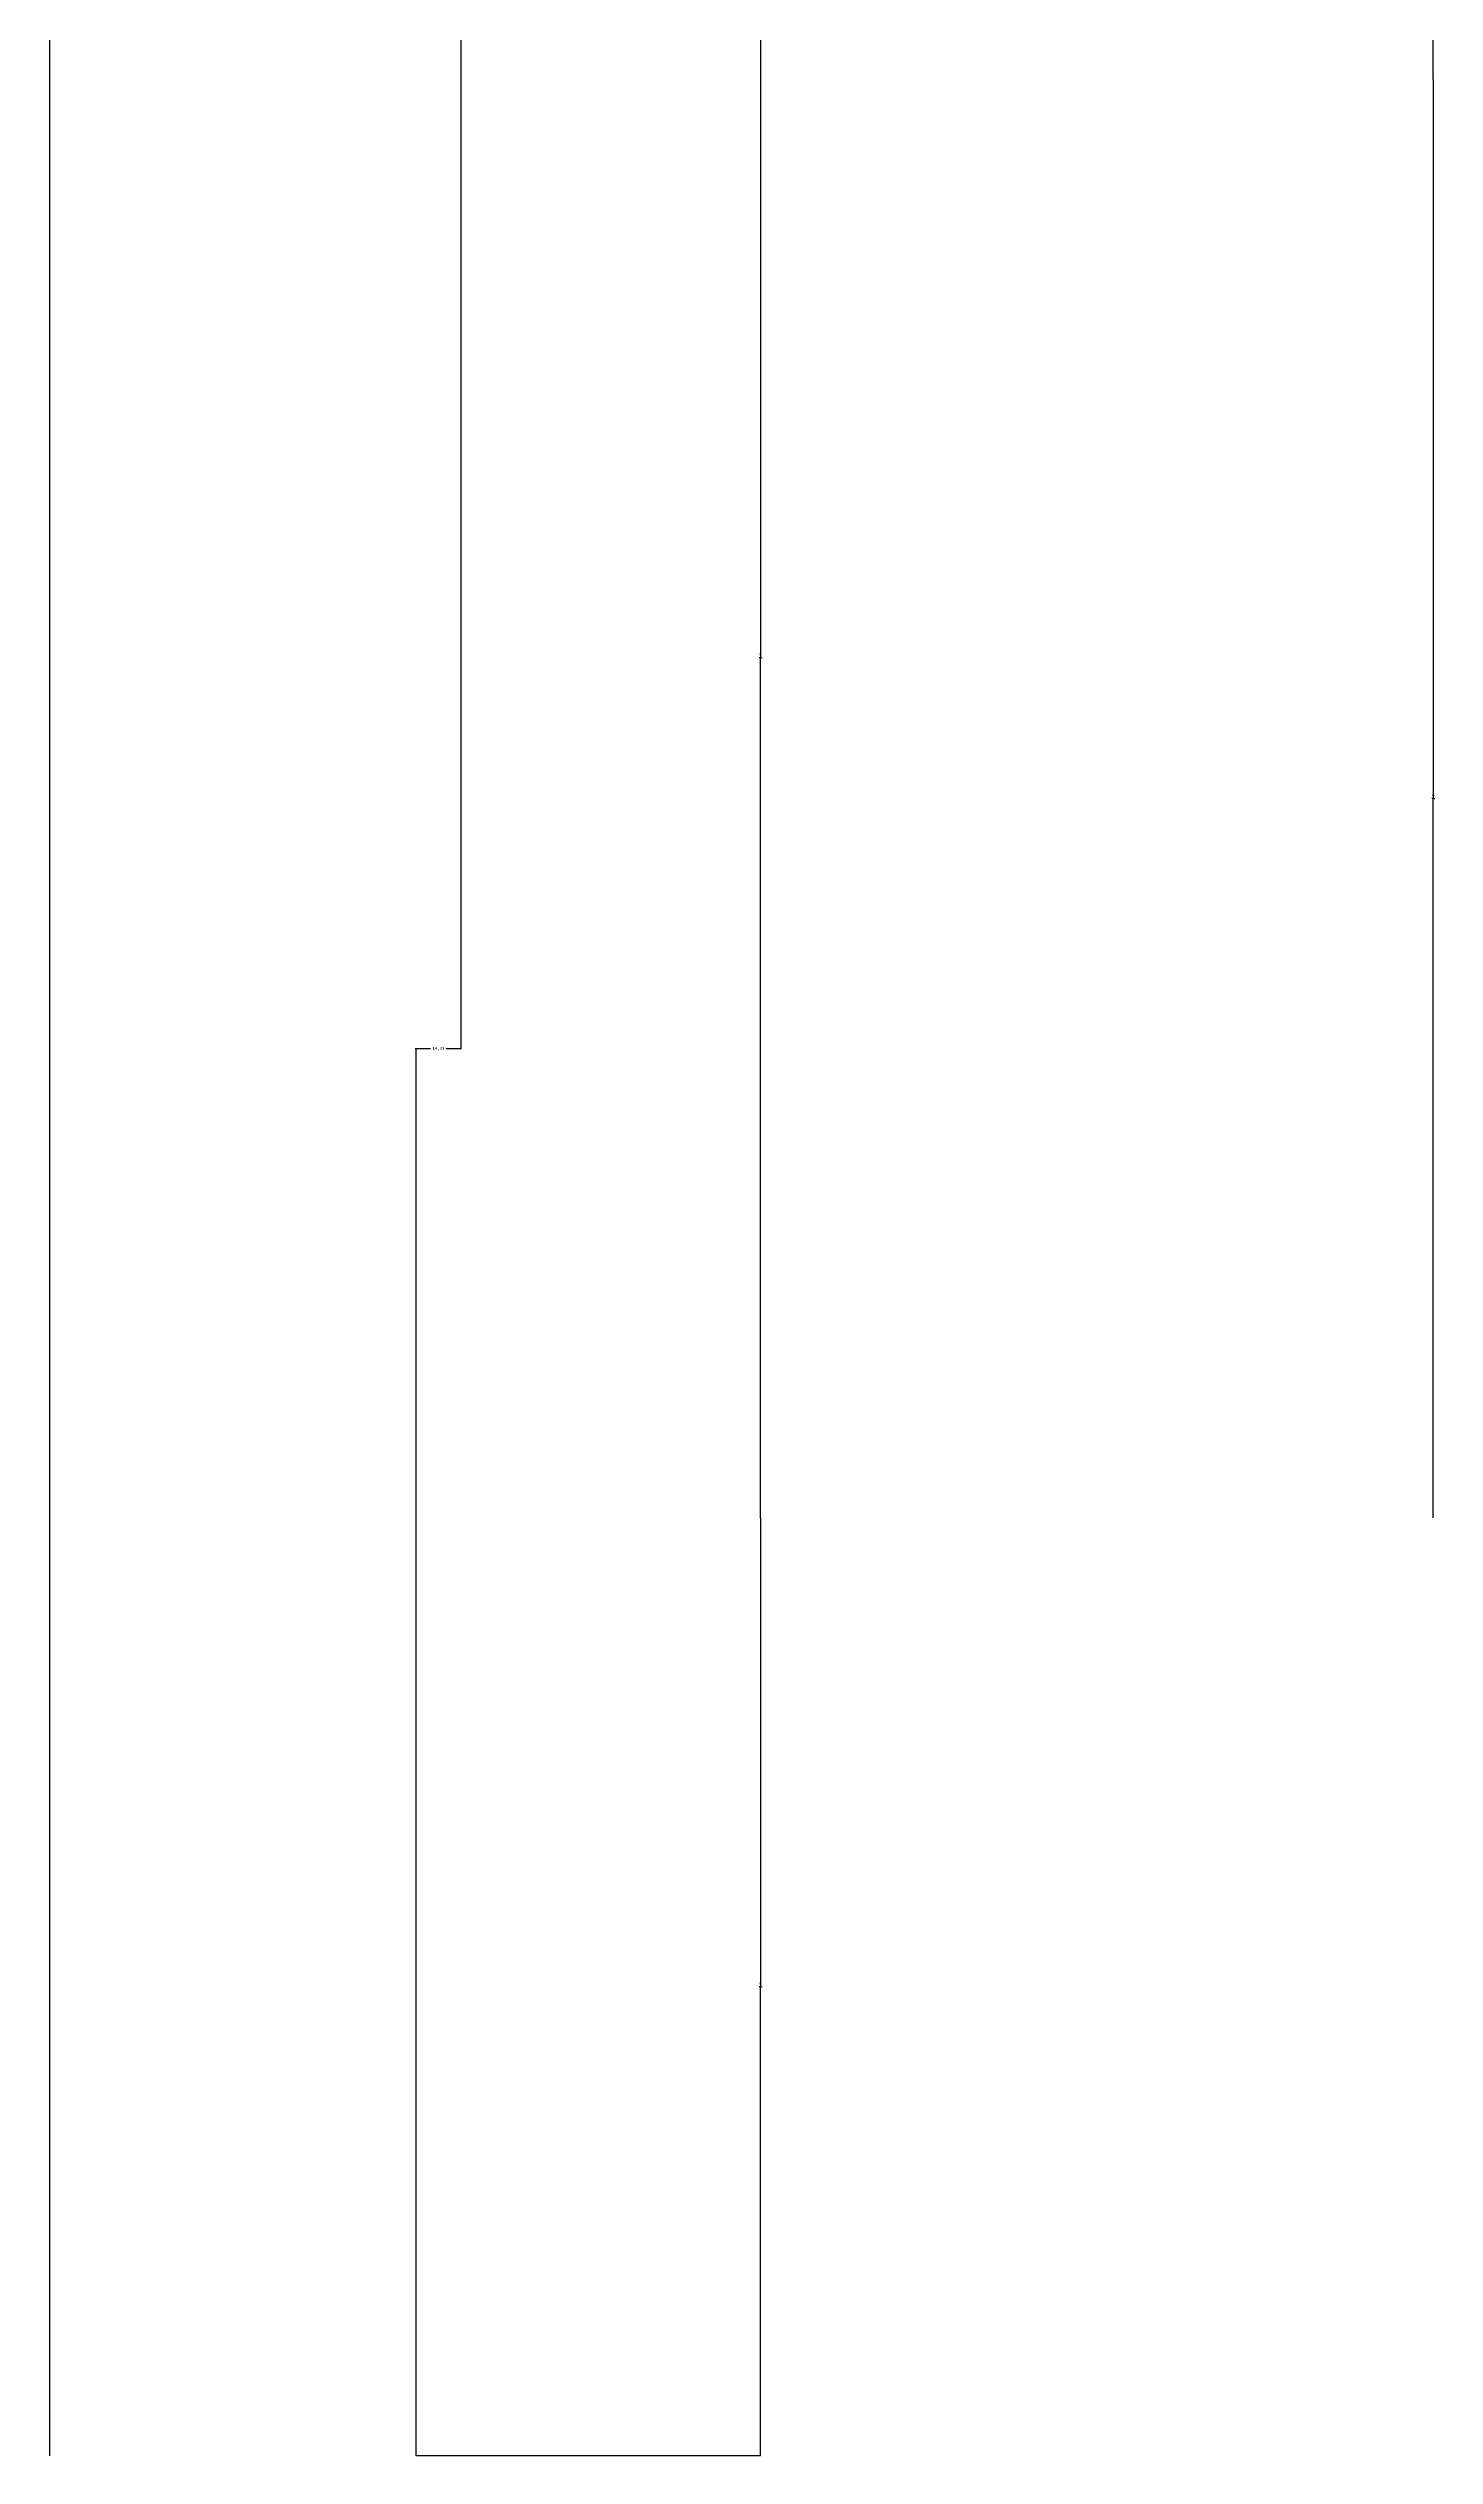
# Model space of a CAD drawing. Header units: metres. Extents: x 186 to 5383, y 145 to 6983.
# Drawn here: x 186 to 630, y 3556 to 4326 of the extents above; entities that cross this region are included whole.
import ezdxf

# ---------------------------------------------------------------- set-up
doc = ezdxf.new("R2010")
doc.units = ezdxf.units.M
doc.layers.add('DIM', color=3, linetype='Continuous')
doc.dimstyles.get("Standard").update_dxf_attribs({"dimtxt": 2.5, "dimasz": 2.5, "dimexe": 1.25, "dimexo": 0.625, "dimtad": 1, "dimcen": 2.5, "dimazin": 3, "dimtfac": 1, "dimtmove": 0, "dimatfit": 3})

# ---------------------------------------------------------------- blocks, each defined once
blk = doc.blocks.new('*D10')
for p, q in [((186.41, 6555.62), (186.41, 5055.62)), ((186.16, 5055.62), (185.91, 5055.62)), ((186.41, 3555.62), (186.41, 5055.62)), ((186.41, 5055.62), (186.41, 5055.62)), ((186.66, 5055.62), (186.91, 5055.62))]:
    blk.add_line(p, q)
at = {"layer": 'Defpoints'}
for p in [(186.41, 6555.62), (186.41, 5055.62), (186.41, 3555.62)]:
    blk.add_point(p, dxfattribs=at)
at = {"layer": 'DIM', "insert": (186.41, 5056.745), "char_height": 1, "attachment_point": 5}
blk.add_mtext('0', dxfattribs=at)
blk = doc.blocks.new('*D14')
for p, q in [((413.81, 4405.62), (413.81, 4130.62)), ((413.56, 4130.62), (413.31, 4130.62)), ((413.81, 3855.62), (413.81, 4130.62)), ((413.81, 4130.62), (413.81, 4130.62)), ((414.06, 4130.62), (414.31, 4130.62))]:
    blk.add_line(p, q)
at = {"layer": 'Defpoints'}
for p in [(413.81, 4405.62), (413.81, 4130.62), (413.81, 3855.62)]:
    blk.add_point(p, dxfattribs=at)
at = {"layer": 'DIM', "insert": (413.81, 4131.745), "char_height": 1, "attachment_point": 5}
blk.add_mtext('0', dxfattribs=at)
blk = doc.blocks.new('*D15')
for p, q in [((629.01, 4315.62), (629.01, 4085.62)), ((628.76, 4085.62), (628.51, 4085.62)), ((629.01, 3855.62), (629.01, 4085.62)), ((629.01, 4085.62), (629.01, 4085.62)), ((629.26, 4085.62), (629.51, 4085.62))]:
    blk.add_line(p, q)
at = {"layer": 'Defpoints'}
for p in [(629.01, 4315.62), (629.01, 4085.62), (629.01, 3855.62)]:
    blk.add_point(p, dxfattribs=at)
at = {"layer": 'DIM', "insert": (629.01, 4086.745), "char_height": 1, "attachment_point": 5}
blk.add_mtext('0', dxfattribs=at)
blk = doc.blocks.new('*D16')
for p, q in [((317.94, 4455.62), (317.94, 4005.62)), ((308.275, 4005.62), (303.36, 4005.62)), ((303.61, 3555.62), (303.61, 4005.62)), ((318.19, 4005.62), (313.275, 4005.62))]:
    blk.add_line(p, q)
at = {"layer": 'Defpoints'}
for p in [(317.94, 4455.62), (317.94, 4005.62), (303.61, 3555.62)]:
    blk.add_point(p, dxfattribs=at)
at = {"layer": 'DIM', "insert": (310.775, 4005.62), "char_height": 1, "attachment_point": 5}
blk.add_mtext('14,33', dxfattribs=at)
blk = doc.blocks.new('*D17')
for p, q in [((413.81, 3855.62), (413.81, 3705.62)), ((413.56, 3705.62), (413.31, 3705.62)), ((413.81, 3555.62), (413.81, 3705.62)), ((413.81, 3705.62), (413.81, 3705.62)), ((414.06, 3705.62), (414.31, 3705.62))]:
    blk.add_line(p, q)
at = {"layer": 'Defpoints'}
for p in [(413.81, 3855.62), (413.81, 3705.62), (413.81, 3555.62)]:
    blk.add_point(p, dxfattribs=at)
at = {"layer": 'DIM', "insert": (413.81, 3706.745), "char_height": 1, "attachment_point": 5}
blk.add_mtext('0', dxfattribs=at)
blk = doc.blocks.new('*D18')
for p, q in [((629.01, 4775.62), (629.01, 4545.62)), ((628.76, 4545.62), (628.51, 4545.62)), ((629.01, 4315.62), (629.01, 4545.62)), ((629.01, 4545.62), (629.01, 4545.62)), ((629.26, 4545.62), (629.51, 4545.62))]:
    blk.add_line(p, q)
at = {"layer": 'Defpoints'}
for p in [(629.01, 4775.62), (629.01, 4545.62), (629.01, 4315.62)]:
    blk.add_point(p, dxfattribs=at)
at = {"layer": 'DIM', "insert": (629.01, 4546.745), "char_height": 1, "attachment_point": 5}
blk.add_mtext('0', dxfattribs=at)

msp = doc.modelspace()

# ---------------------------------------------------------------- linework, layer by layer
at = {"layer": 'DIM'}
msp.add_line((413.81, 3555.62), (303.61, 3555.62), dxfattribs=at)

# ---------------------------------------------------------------- dimensions: what is measured, and where the dimension line sits
for base, p1, p2, picture, middle in [((186.41, 5055.62), (186.41, 6555.62), (186.41, 3555.62), '*D10', (186.41, 5056.745)), ((629.01, 4545.62), (629.01, 4775.62), (629.01, 4315.62), '*D18', (629.01, 4546.745)), ((317.94, 4005.62), (317.94, 4455.62), (303.61, 3555.62), '*D16', (310.775, 4005.62)), ((413.81, 4130.62), (413.81, 4405.62), (413.81, 3855.62), '*D14', (413.81, 4131.745)), ((629.01, 4085.62), (629.01, 4315.62), (629.01, 3855.62), '*D15', (629.01, 4086.745)), ((413.81, 3705.62), (413.81, 3855.62), (413.81, 3555.62), '*D17', (413.81, 3706.745))]:
    dim = msp.add_linear_dim(base=base, p1=p1, p2=p2, dimstyle='Standard', dxfattribs=at)
    dim.commit()
    dim.dimension.update_dxf_attribs({"geometry": picture, "text_midpoint": middle})

doc.saveas('drawing.dxf')
